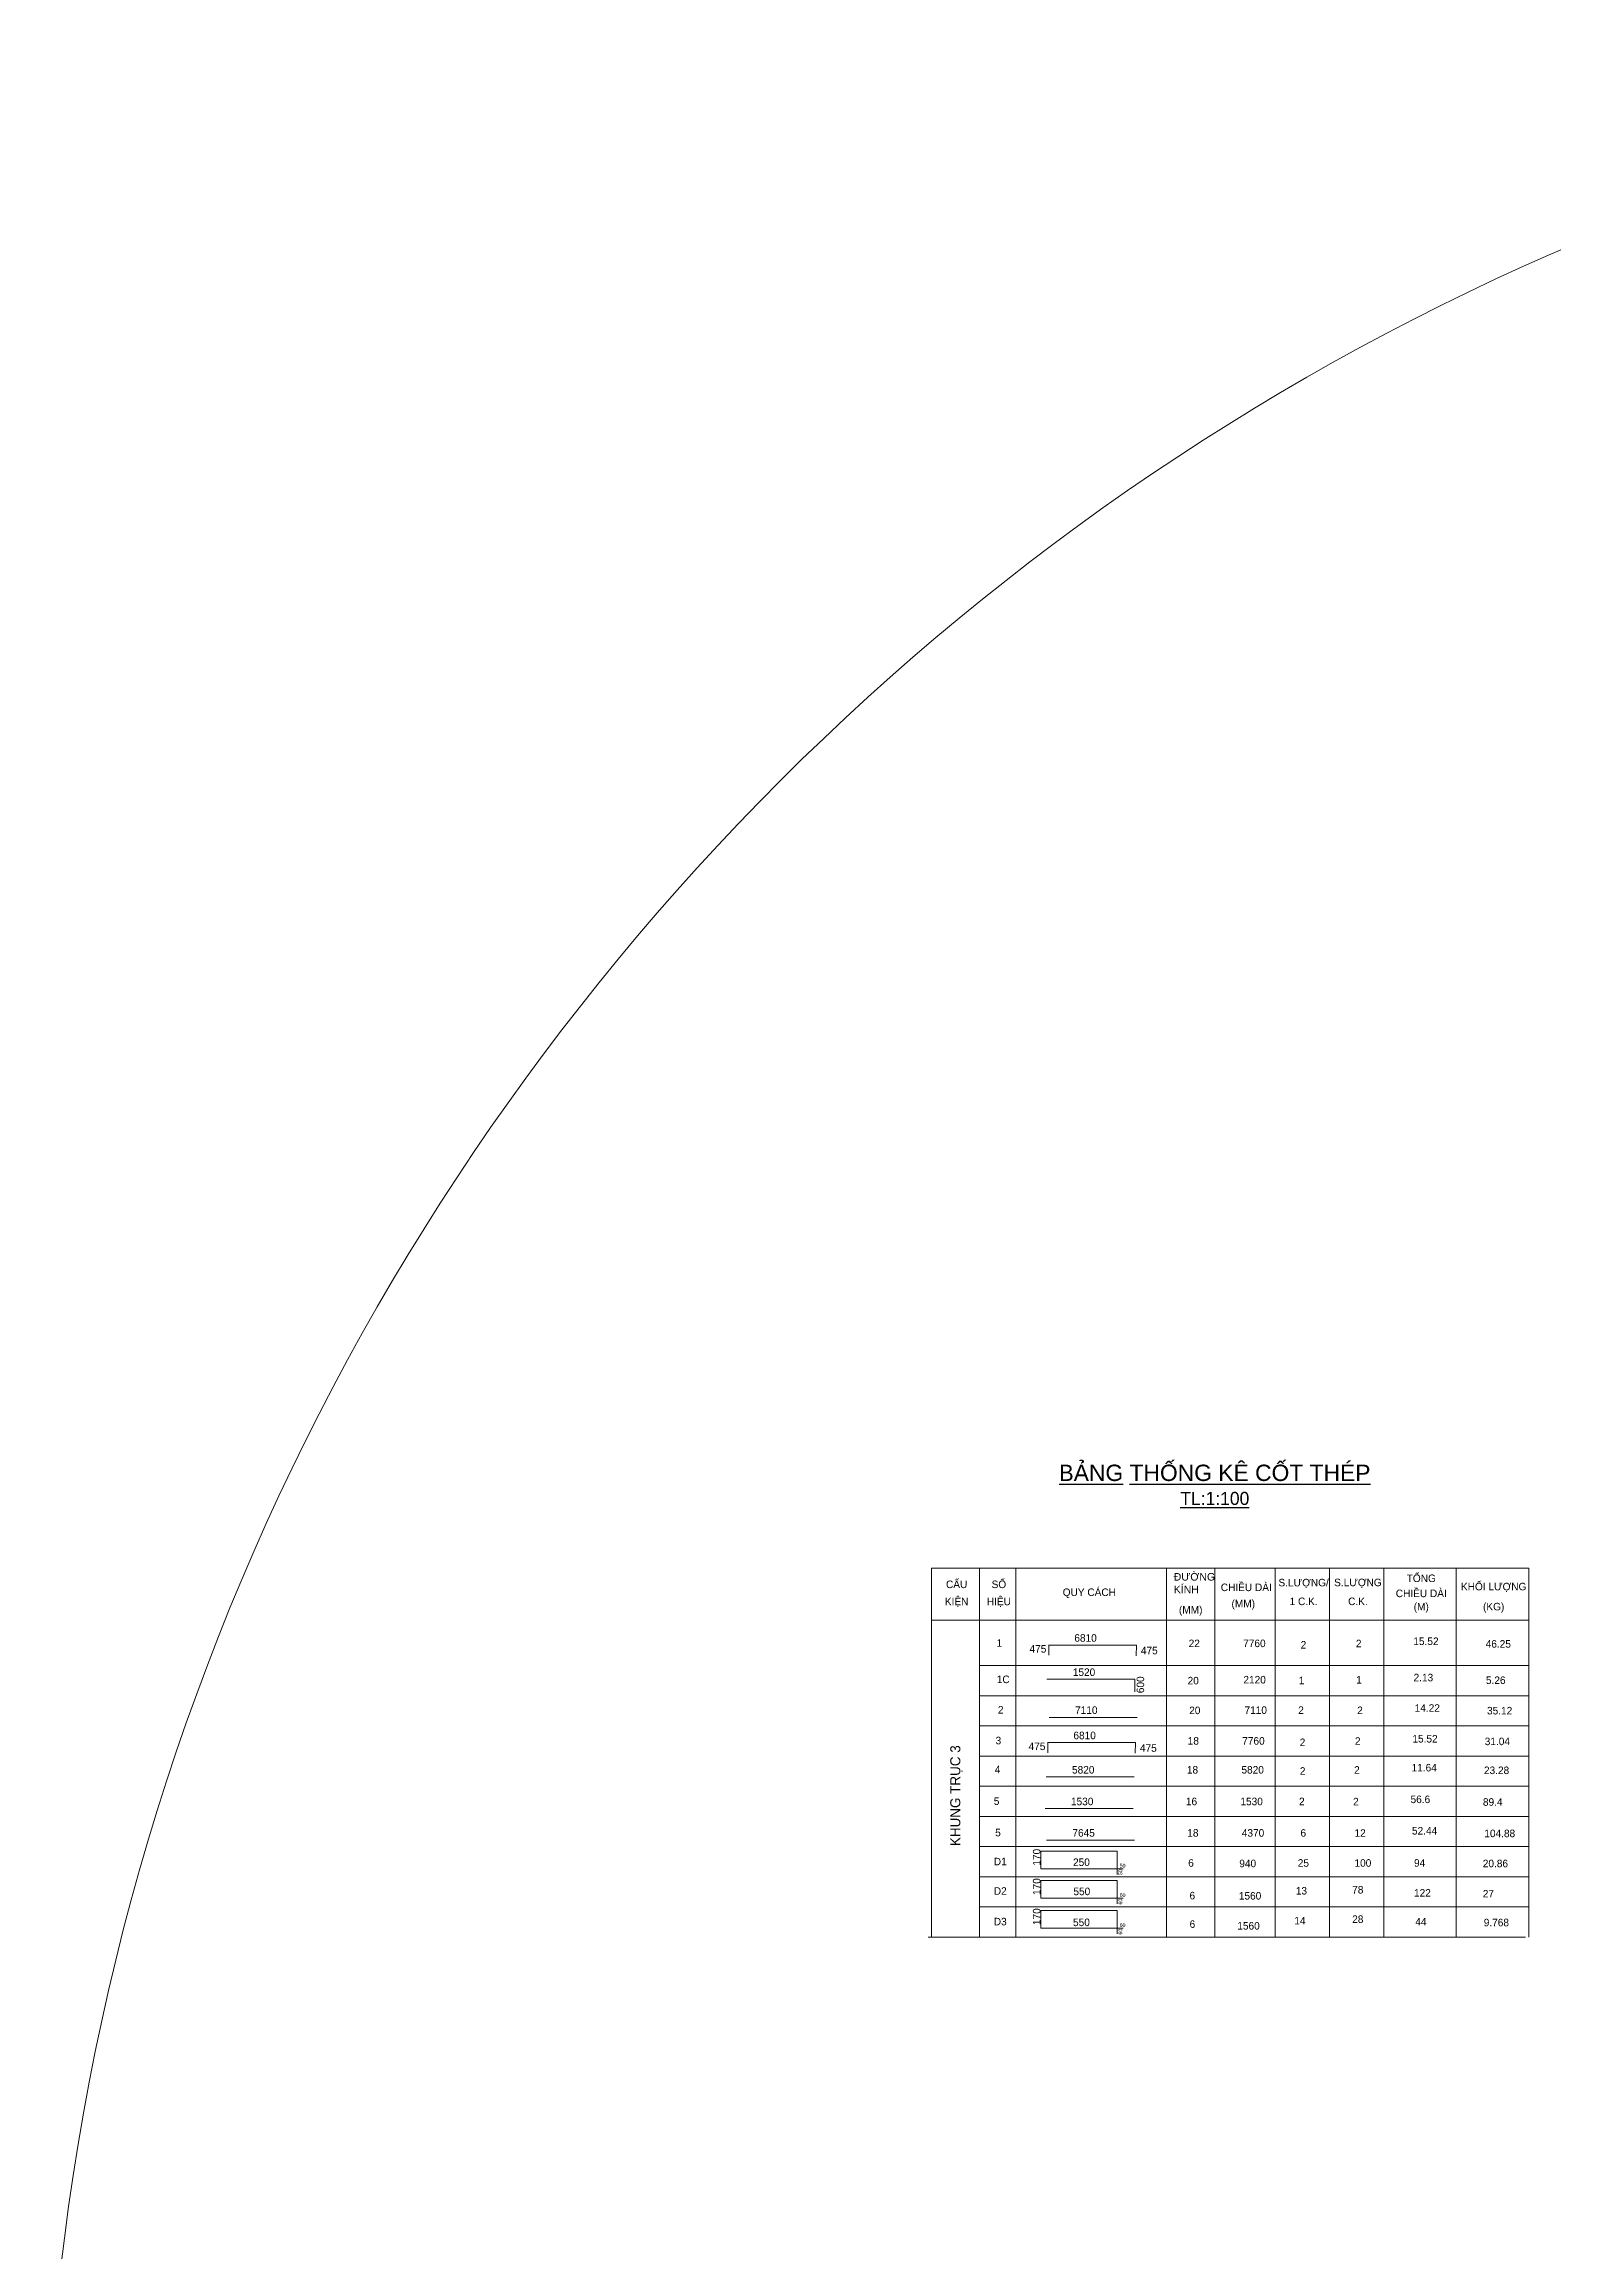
# Model space of a CAD drawing. Header units: millimetres. Extents: x -94324 to 105676, y -98316 to 125800.
# Drawn here: x -94324 to -34277, y 13870 to 101684 of the extents above; entities that cross this region are included whole.
import ezdxf
from ezdxf.enums import TextEntityAlignment as Align

# ---------------------------------------------------------------- set-up
doc = ezdxf.new("R2010")
doc.units = ezdxf.units.MM
doc.header["$MEASUREMENT"] = 0
doc.layers.get('0').update_dxf_attribs({"lineweight": 20})
doc.layers.add('7', color=7, linetype='Continuous', lineweight=20)
doc.layers.add('THEP', color=3, linetype='Continuous', lineweight=18)
doc.layers.add('TEXT', color=3, linetype='Continuous')
doc.styles.add('VNAVANTH', font='')
doc.styles.get('VNAVANTH').set_extended_font_data('.VnAvantH')

msp = doc.modelspace()

# ---------------------------------------------------------------- linework, layer by layer
for p, q in [((-59036.8, 41065), (-35276.8, 41065)), ((-59036.8, 41065), (-59036.8, 26393)), ((-57116.8, 41065), (-57116.8, 29993)), ((-55676.8, 41065), (-55676.8, 29993)), ((-49676.8, 41065), (-49676.8, 29993)), ((-47756.8, 41065), (-47756.8, 29993)), ((-45356.8, 41065), (-45356.8, 29993)), ((-43196.8, 41065), (-43196.8, 29993)), ((-41036.8, 41065), (-41036.8, 29993)), ((-38156.8, 41065), (-38156.8, 29993)), ((-35276.8, 41065), (-35276.8, 29993)), ((-59036.8, 38994.5), (-35276.8, 38994.5)), ((-57116.8, 37193), (-35276.8, 37193)), ((-57116.8, 35993), (-35276.8, 35993)), ((-57116.8, 34793), (-35276.8, 34793)), ((-57116.8, 33593), (-35276.8, 33593)), ((-57116.8, 32393), (-35276.8, 32393)), ((-57116.8, 31193), (-35276.8, 31193)), ((-57116.8, 29993), (-35276.8, 29993)), ((-57116.8, 29993), (-35276.8, 29993)), ((-57116.8, 29993), (-57116.8, 26393)), ((-55676.8, 29993), (-55676.8, 26393)), ((-49676.8, 29993), (-49676.8, 26393)), ((-47756.8, 29993), (-47756.8, 26393)), ((-45356.8, 29993), (-45356.8, 26393)), ((-43196.8, 29993), (-43196.8, 26393)), ((-41036.8, 29993), (-41036.8, 26393)), ((-38156.8, 29993), (-38156.8, 26393)), ((-35276.8, 29993), (-35276.8, 26393)), ((-57116.8, 28793), (-35276.8, 28793)), ((-57116.8, 27593), (-35276.8, 27593)), ((-59158.1, 26393), (-35398.1, 26393))]:
    msp.add_line(p, q)
at = {"layer": '7'}
msp.add_circle((5675.5, 1684), 100000, dxfattribs=at)
at = {"layer": 'THEP'}
for p, q in [((-54374.4, 38002.6), (-50877.9, 38002.6)), ((-54369.2, 37598.4), (-54368.6, 38002.6)), ((-50886.4, 37580.9), (-50877.9, 38002.6)), ((-54441.3, 36651.1), (-50944.8, 36651.1)), ((-50944.8, 36651.1), (-50944.8, 36141.5)), ((-54344.9, 35131), (-50848.4, 35131)), ((-54411.8, 34124.7), (-50915.2, 34124.7)), ((-54406.5, 33720.5), (-54406, 34124.7)), ((-50923.8, 33703), (-50915.2, 34124.7)), ((-54467.4, 32758.5), (-50970.9, 32758.5)), ((-54508.2, 31498.5), (-51011.8, 31498.5)), ((-54451.9, 30248.8), (-50955.4, 30248.8)), ((-51644.5, 29111), (-51403, 29111)), ((-51644.5, 29111), (-51644.5, 28880)), ((-51644.5, 27942), (-51403, 27942)), ((-51644.5, 27942), (-51644.5, 27711)), ((-51644.5, 26747), (-51403, 26747)), ((-51644.5, 26747), (-51644.5, 26516))]:
    msp.add_line(p, q, dxfattribs=at)
for points in [[(-54684.5, 29810), (-51644.5, 29810), (-51644.5, 29111), (-54684.5, 29111)], [(-54684.5, 28641), (-51644.5, 28641), (-51644.5, 27942), (-54684.5, 27942)], [(-54684.5, 27446), (-51644.5, 27446), (-51644.5, 26747), (-54684.5, 26747)]]:
    msp.add_lwpolyline(points, close=True, dxfattribs=at)

# ---------------------------------------------------------------- texts
at = {"layer": 'TEXT', "style": 'VNAVANTH'}
for s, p in [('cÊu', (-58030, 40465)), ('sè', (-56350, 40465)), ('chiÒu dµi', (-46510, 40345)), ('S.l\xadîng/', (-44230, 40465)), ('S.l\xadîng', (-42070, 40465)), ('tæng', (-39550, 40705)), ('khèi l\xadîng', (-36670, 40345)), ('kiÖn', (-58030, 39745)), ('hiÖu', (-56350, 39745)), ('quy c¸ch', (-52753.3, 40105)), ('1 c.k.', (-44230, 39745)), ('c.k.', (-42070, 39745)), ('chiÒu dµi', (-39550, 40105))]:
    msp.add_text(s, height=300, dxfattribs=at).set_placement(p, align=Align.MIDDLE)
for s, p in [('(mm)', (-48721.3, 39259.1)), ('(mm)', (-46630, 39505)), ('(m)', (-39550, 39385)), ('(Kg)', (-36670, 39385))]:
    msp.add_text(s, height=300, dxfattribs=at).set_placement(p, align=Align.CENTER)
msp.add_text('khung trôc 3', height=400, rotation=90, dxfattribs=at).set_placement((-58042.5, 32014), align=Align.MIDDLE)
at = {"layer": 'TEXT', "insert": (-47761.7, 45182.1), "char_height": 650, "width": 18279, "attachment_point": 2, "style": 'VNAVANTH'}
msp.add_mtext('{\\LB\\fArial|b0|i0|c0|p34;ẢNG THỐNG KÊ CỐT THÉP\\P\\f.VnAvantH|b0|i0|c0|p34;\\H0.8x;TL:1:100}', dxfattribs=at)
at = {"layer": 'THEP', "attachment_point": 1, "style": 'VNAVANTH'}
for s, width, insert, char_height in [('{\\fArial|b0|i0|c0|p34;ĐƯỜNG KÍNH }', 910.5, (-49397, 40870.2), 300), ('1', 910.5, (-56443.5, 38236.3), 300), ('475', 910.5, (-55132.4, 38006.4), 300), ('6810', 910.5, (-53349, 38438.8), 300), ('475', 910.5, (-50703.4, 37939.4), 300), ('22', 910.5, (-48802.5, 38223.1), 300), ('7760', 910.5, (-46633.5, 38223.1), 300), ('2', 910.5, (-44347.8, 38165.9), 300), ('2', 910.5, (-42151.5, 38216.4), 300), ('15.52', 910.5, (-39865.5, 38307.5), 300), ('46.25', 910.5, (-36987.6, 38202.4), 300), ('1520', 910.5, (-53410.6, 37076.8), 300), ('1C', 910.5, (-56434.5, 36791.9), 300), ('20', 910.5, (-48844.2, 36740.5), 300), ('2120', 910.5, (-46624.5, 36778.7), 300), ('1', 910.5, (-44423.6, 36749.1), 300), ('1', 910.5, (-42142.5, 36772), 300), ('2.13', 910.5, (-39856.5, 36863.1), 300), ('5.26', 910.5, (-36978.6, 36758), 300), ('2', 910.5, (-56390.5, 35580.4), 300), ('7110', 910.5, (-53319.5, 35567.2), 300), ('20', 910.5, (-48781.1, 35557.6), 300), ('7110', 910.5, (-46580.5, 35567.2), 300), ('2', 910.5, (-44444.6, 35567.2), 300), ('2', 910.5, (-42098.5, 35560.5), 300), ('14.22', 910.5, (-39812.5, 35651.6), 300), ('35.12', 910.5, (-36934.6, 35546.5), 300), ('3', 910.5, (-56480.8, 34358.4), 300), ('6810', 910.5, (-53386.3, 34560.8), 300), ('18', 910.5, (-48839.8, 34345.2), 300), ('7760', 910.5, (-46670.8, 34345.2), 300), ('2', 910.5, (-44385.1, 34288), 300), ('2', 910.5, (-42188.8, 34338.5), 300), ('15.52', 910.5, (-39902.8, 34429.6), 300), ('31.04', 910.5, (-37024.9, 34324.5), 300), ('475', 910.5, (-55169.7, 34128.5), 300), ('475', 910.5, (-50740.7, 34061.5), 300), ('4', 910.5, (-56513, 33207.9), 300), ('5820', 910.5, (-53442, 33194.7), 300), ('18', 910.5, (-48872, 33194.7), 300), ('5820', 910.5, (-46703, 33194.7), 300), ('2', 910.5, (-44379.4, 33146.9), 300), ('2', 910.5, (-42221, 33188), 300), ('11.64', 910.5, (-39935, 33279.1), 300), ('23.28', 910.5, (-37057.1, 33174), 300), ('5', 910.5, (-56553.8, 31947.9), 300), ('1530', 910.5, (-53482.8, 31934.7), 300), ('16', 910.5, (-48912.8, 31934.7), 300), ('1530', 910.5, (-46743.8, 31934.7), 300), ('2', 910.5, (-44410.7, 31934.3), 300), ('2', 910.5, (-42261.8, 31928), 300), ('56.6', 910.5, (-39975.8, 32019.1), 300), ('89.4', 910.5, (-37097.9, 31914), 300), ('52.44', 910.5, (-39919.5, 30769.3), 300), ('5', 910.5, (-56497.5, 30698.1), 300), ('7645', 910.5, (-53426.5, 30684.9), 300), ('18', 910.5, (-48856.5, 30684.9), 300), ('4370', 910.5, (-46687.5, 30684.9), 300), ('6', 910.5, (-44354.4, 30684.6), 300), ('12', 910.5, (-42205.5, 30678.3), 300), ('104.88', 910.5, (-37041.6, 30664.2), 300), ('D1', 740, (-56552.7, 29545.1), 300), ('250', 910.5, (-53401.2, 29517.8), 300), ('50', 910.5, (-51546.2, 29305.2), 150), ('6', 910.5, (-48819.7, 29488.5), 300), ('940', 910.5, (-46787.5, 29468.5), 300), ('25', 910.5, (-44462, 29488.5), 300), ('100', 910.5, (-42206.5, 29488.5), 300), ('94', 910.5, (-39838, 29488.5), 300), ('20.86', 910.5, (-37103.1, 29467.8), 300), ('D2', 740, (-56552.7, 28373.5), 300), ('550', 910.5, (-53385.6, 28356.7), 300), ('60', 910.5, (-51546.2, 28136.2), 150), ('6', 910.5, (-48767.6, 28190.5), 300), ('1560', 910.5, (-46805.5, 28181.5), 300), ('13', 910.5, (-44539, 28382.9), 300), ('78', 910.5, (-42297.5, 28423.4), 300), ('122', 910.5, (-39838, 28298.9), 300), ('27', 910.5, (-37103.1, 28265.2), 300), ('28', 910.5, (-42297.5, 27252.4), 300), ('D3', 740, (-56552.7, 27157.5), 300), ('550', 910.5, (-53401.2, 27126.7), 300), ('60', 910.5, (-51546.2, 26941.2), 150), ('6', 910.5, (-48764.3, 27056.5), 300), ('1560', 910.5, (-46867, 26989), 300), ('14', 910.5, (-44600, 27191.9), 300), ('44', 910.5, (-39787.5, 27152.9), 300), ('9.768', 910.5, (-37065.1, 27119.7), 300)]:
    msp.add_mtext_dynamic_manual_height_columns(s, width=width, gutter_width=500, heights=[0], dxfattribs=dict(at, insert=insert, char_height=char_height))
for s, insert, char_height, rotation in [('600', (-50873.5, 36092.6), 300, 89.786913), ('170', (-54997.4, 29231.9), 300, 90), ('50', (-51594.5, 28855), 150, 90), ('170', (-54997.4, 28062.9), 300, 90), ('170', (-54997.4, 26867.9), 300, 90), ('60', (-51594.5, 27686), 150, 90), ('60', (-51594.5, 26491), 150, 90)]:
    msp.add_mtext_dynamic_manual_height_columns(s, width=910.5, gutter_width=500, heights=[0], dxfattribs=dict(at, insert=insert, char_height=char_height, rotation=rotation))

doc.saveas('drawing.dxf')
